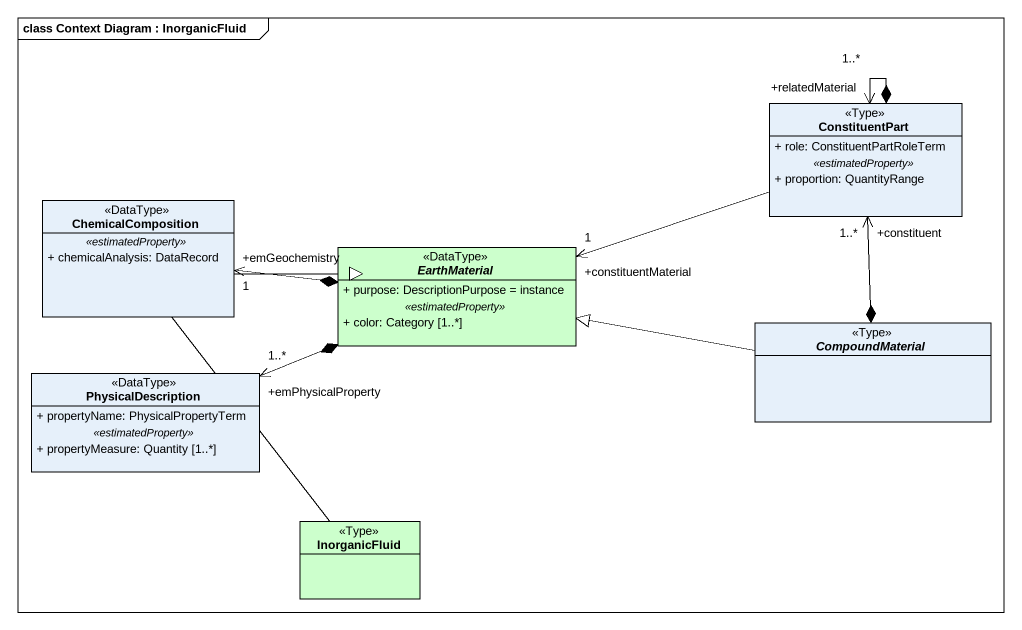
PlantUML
@startuml
mainframe class Context Diagram : InorganicFluid
hide circle
hide empty members
skinparam classAttributeIconSize 0
class ConstituentPart <<Type>> {
  + role: ConstituentPartRoleTerm
  .. <<estimatedProperty>> ..
  + proportion: QuantityRange
}
class ChemicalComposition <<DataType>> {
  .. <<estimatedProperty>> ..
  + chemicalAnalysis: DataRecord
}
abstract class EarthMaterial <<DataType>> #CCFFCC {
  + purpose: DescriptionPurpose = instance
  .. <<estimatedProperty>> ..
  + color: Category [1..*]
}
abstract class CompoundMaterial <<Type>>
class PhysicalDescription <<DataType>> {
  + propertyName: PhysicalPropertyTerm
  .. <<estimatedProperty>> ..
  + propertyMeasure: Quantity [1..*]
}
class InorganicFluid <<Type>> #CCFFCC
ConstituentPart *--> "+relatedMaterial\n1..*" ConstituentPart
ConstituentPart -left-> "+constituentMaterial\n1" EarthMaterial
EarthMaterial *-left-> "+emGeochemistry\n1" ChemicalComposition
EarthMaterial *-left-> "+emPhysicalProperty\n1..*" PhysicalDescription
CompoundMaterial *-up-> "+constituent\n1..*" ConstituentPart
CompoundMaterial -left-|> EarthMaterial
InorganicFluid -up-|> EarthMaterial
@enduml
